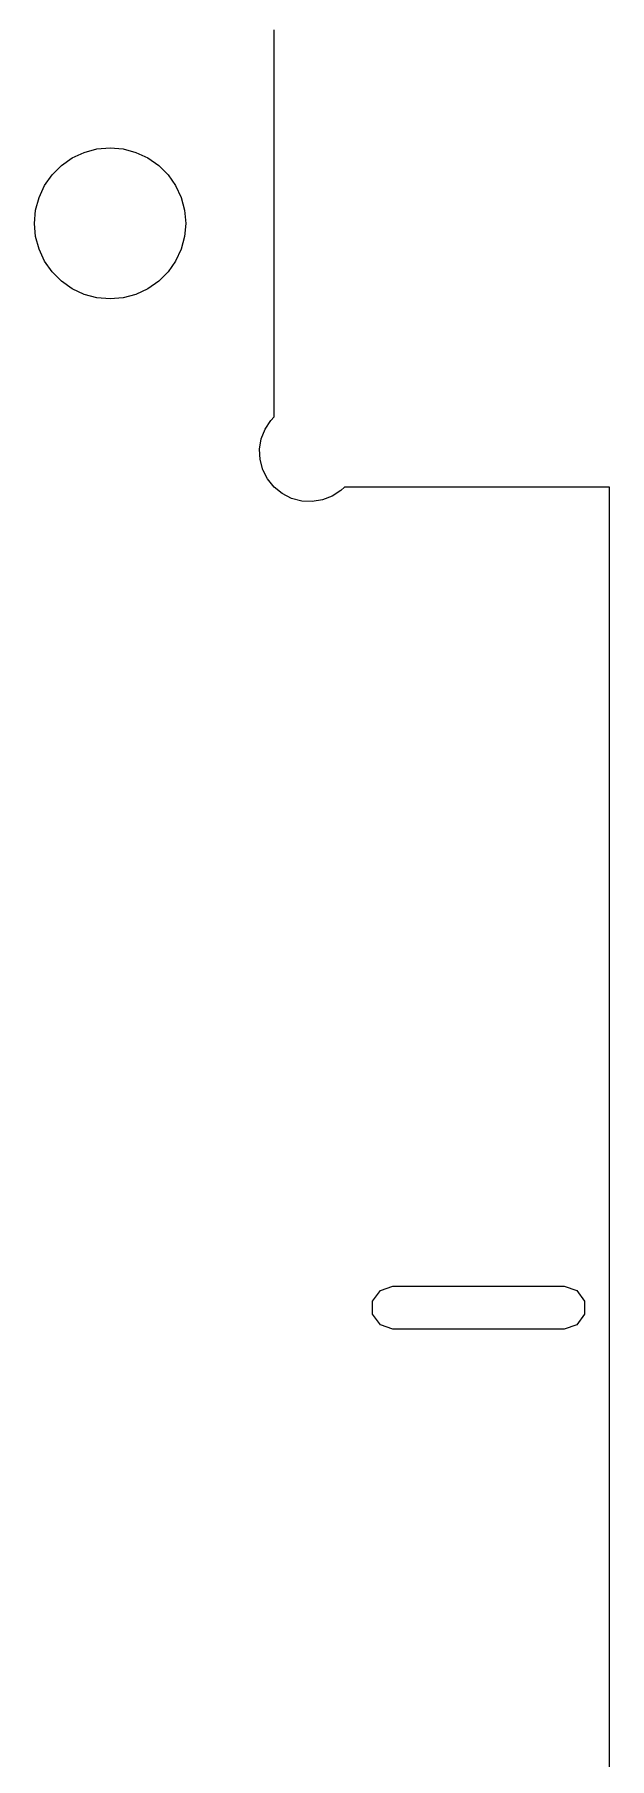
# Model space of a CAD drawing. Header units: metres. Extents: x -91 to 100, y 0 to 828.
# Drawn here: x -20.1 to 0, y 117.2 to 177.7 of the extents above; entities that cross this region are included whole.
import ezdxf

# ---------------------------------------------------------------- set-up
doc = ezdxf.new("R2010")
doc.units = ezdxf.units.M

msp = doc.modelspace()

# ---------------------------------------------------------------- linework, layer by layer
for p, q in [((-11.75, 164.241), (-11.75, 177.819)), ((-18.4063, 173.52), (-17.9602, 173.64)), ((-17.9602, 173.64), (-17.5, 173.68)), ((-17.5, 173.68), (-17.0398, 173.64)), ((-17.0398, 173.64), (-16.5937, 173.52)), ((-19.53, 172.733), (-19.2034, 173.06)), ((-19.2034, 173.06), (-18.825, 173.325)), ((-18.825, 173.325), (-18.4063, 173.52)), ((-16.5937, 173.52), (-16.175, 173.325)), ((-16.175, 173.325), (-15.7966, 173.06)), ((-15.7966, 173.06), (-15.47, 172.733)), ((-19.9902, 171.936), (-19.795, 172.355)), ((-19.795, 172.355), (-19.53, 172.733)), ((-15.47, 172.733), (-15.205, 172.355)), ((-15.205, 172.355), (-15.0098, 171.936)), ((-20.1097, 171.49), (-19.9902, 171.936)), ((-15.0098, 171.936), (-14.8903, 171.49)), ((-20.15, 171.03), (-20.1097, 171.49)), ((-14.8903, 171.49), (-14.85, 171.03)), ((-20.1097, 170.57), (-20.15, 171.03)), ((-19.9902, 170.124), (-20.1097, 170.57)), ((-14.8903, 170.57), (-15.0098, 170.124)), ((-14.85, 171.03), (-14.8903, 170.57)), ((-19.795, 169.705), (-19.9902, 170.124)), ((-15.0098, 170.124), (-15.205, 169.705)), ((-19.53, 169.327), (-19.795, 169.705)), ((-19.2034, 169), (-19.53, 169.327)), ((-15.47, 169.327), (-15.7966, 169)), ((-15.205, 169.705), (-15.47, 169.327)), ((-18.825, 168.735), (-19.2034, 169)), ((-18.4063, 168.54), (-18.825, 168.735)), ((-16.175, 168.735), (-16.5937, 168.54)), ((-15.7966, 169), (-16.175, 168.735)), ((-17.9602, 168.42), (-18.4063, 168.54)), ((-17.5, 168.38), (-17.9602, 168.42)), ((-17.0398, 168.42), (-17.5, 168.38)), ((-16.5937, 168.54), (-17.0398, 168.42)), ((-12.0718, 163.812), (-11.8726, 164.119)), ((-11.8726, 164.119), (-11.75, 164.241)), ((-12.2602, 163.109), (-12.2029, 163.47)), ((-12.2029, 163.47), (-12.0718, 163.812)), ((-12.241, 162.744), (-12.2602, 163.109)), ((-12.1463, 162.39), (-12.241, 162.744)), ((-11.9802, 162.064), (-12.1463, 162.39)), ((-11.75, 161.78), (-11.9802, 162.064)), ((-11.4657, 161.55), (-11.75, 161.78)), ((-11.1397, 161.384), (-11.4657, 161.55)), ((-9.7181, 161.458), (-10.0596, 161.327)), ((-9.4113, 161.657), (-9.7181, 161.458)), ((-9.2887, 161.78), (-9.4113, 161.657)), ((0, 161.78), (-9.2887, 161.78)), ((0, 18.25), (0, 161.78)), ((-10.7863, 161.289), (-11.1397, 161.384)), ((-10.421, 161.27), (-10.7863, 161.289)), ((-10.0596, 161.327), (-10.421, 161.27)), ((-8.0283, 133.607), (-7.5875, 133.75)), ((-7.5875, 133.75), (-1.5875, 133.75)), ((-1.5875, 133.75), (-1.1467, 133.607)), ((-8.3008, 133.232), (-8.0283, 133.607)), ((-8.3008, 132.768), (-8.3008, 133.232)), ((-1.1467, 133.607), (-0.8742, 133.232)), ((-0.8742, 133.232), (-0.8742, 132.768)), ((-8.0283, 132.393), (-8.3008, 132.768)), ((-0.8742, 132.768), (-1.1467, 132.393)), ((-7.5875, 132.25), (-8.0283, 132.393)), ((-1.5875, 132.25), (-7.5875, 132.25)), ((-1.1467, 132.393), (-1.5875, 132.25))]:
    msp.add_line(p, q)

doc.saveas('drawing.dxf')
